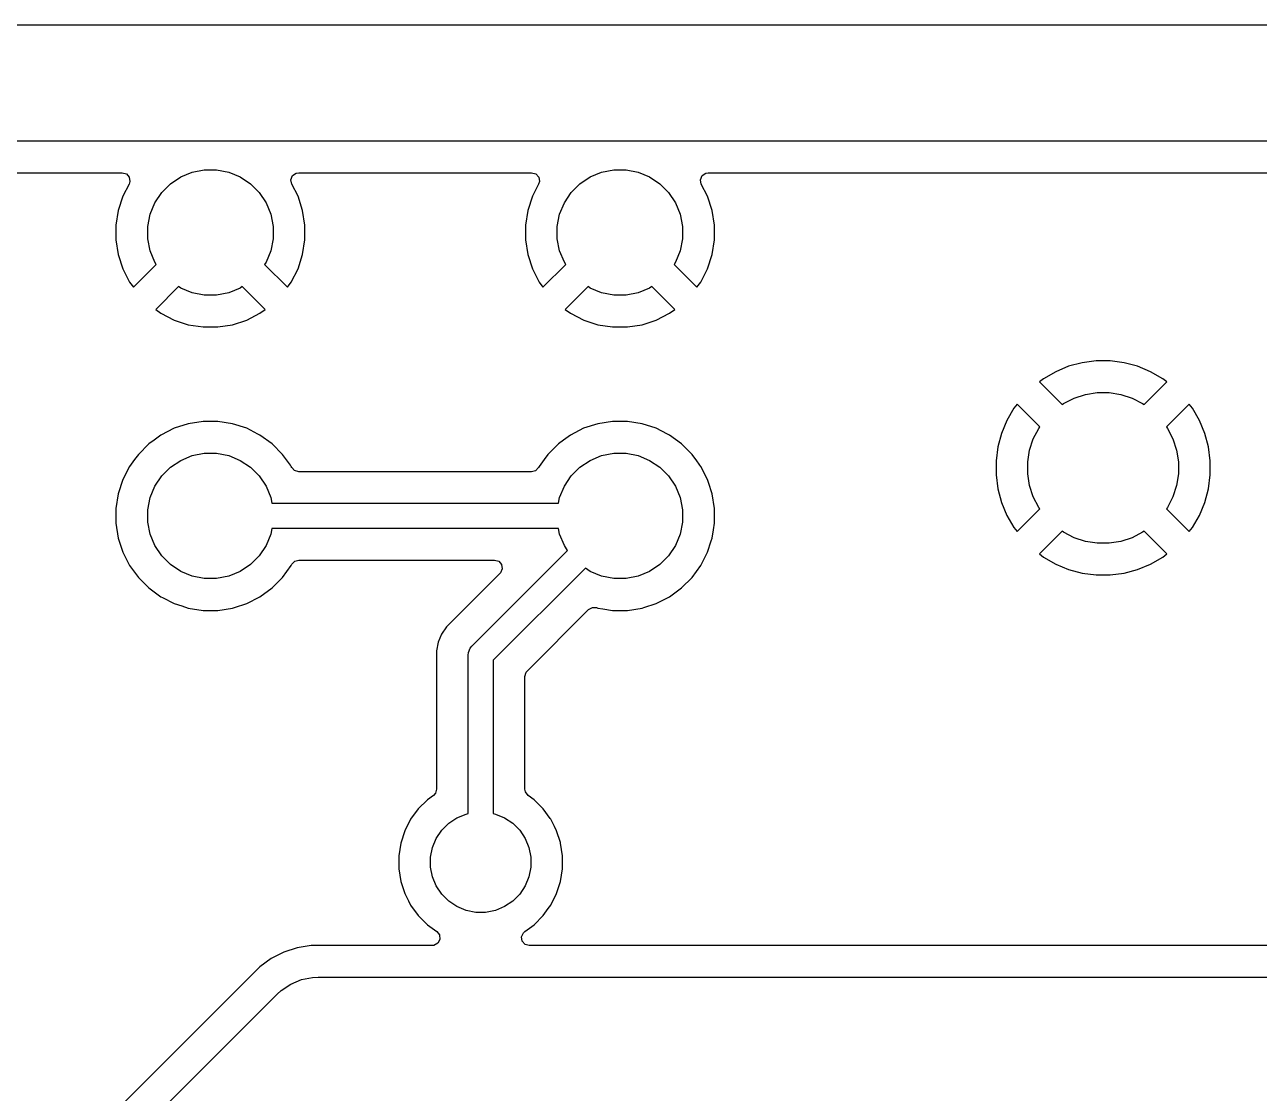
# Model space of a CAD drawing. Extents: x 3.9 to 7.62, y -4.5 to -1.2.
# Drawn here: x 5.378 to 6.149, y -1.887 to -1.218 of the extents above; entities that cross this region are included whole.
import ezdxf

# ---------------------------------------------------------------- set-up
doc = ezdxf.new("R2010")
doc.units = 0
doc.header["$MEASUREMENT"] = 0
doc.layers.add('BLACK', color=7, linetype='CONTINUOUS')

msp = doc.modelspace()

# ---------------------------------------------------------------- linework, layer by layer
at = {"layer": 'BLACK', "linetype": 'CONTINUOUS'}
for p, q in [((4.71175, -1.21846), (6.77365, -1.21846)), ((6.75856, -1.2913), (4.72684, -1.2913)), ((5.36005, -1.311), (5.43852, -1.311)), ((5.43852, -1.311), (5.44116, -1.31178)), ((5.47514, -1.3137), (5.48227, -1.31075)), ((5.48227, -1.31075), (5.48984, -1.30924)), ((5.48984, -1.30924), (5.49756, -1.30924)), ((5.49756, -1.30924), (5.50513, -1.31075)), ((5.50513, -1.31075), (5.51226, -1.3137)), ((5.54506, -1.31285), (5.5473, -1.31126)), ((5.5473, -1.31126), (5.54888, -1.311)), ((5.54888, -1.311), (5.69443, -1.311)), ((5.69443, -1.311), (5.69707, -1.31178)), ((5.73105, -1.3137), (5.73818, -1.31075)), ((5.73818, -1.31075), (5.74575, -1.30924)), ((5.74575, -1.30924), (5.75347, -1.30924)), ((5.75347, -1.30924), (5.76103, -1.31075)), ((5.76103, -1.31075), (5.76817, -1.3137)), ((5.80096, -1.31285), (5.80321, -1.31126)), ((5.80321, -1.31126), (5.80478, -1.311)), ((5.80478, -1.311), (6.67828, -1.311)), ((5.44287, -1.3181), (5.43897, -1.32576)), ((5.44116, -1.31178), (5.44296, -1.31386)), ((5.44335, -1.31658), (5.44287, -1.3181)), ((5.44296, -1.31386), (5.44335, -1.31658)), ((5.46327, -1.32345), (5.46872, -1.31799)), ((5.46872, -1.31799), (5.47514, -1.3137)), ((5.51226, -1.3137), (5.51868, -1.31799)), ((5.51868, -1.31799), (5.52413, -1.32345)), ((5.54402, -1.3154), (5.54506, -1.31285)), ((5.54453, -1.3181), (5.54402, -1.3154)), ((5.54843, -1.32576), (5.54453, -1.3181)), ((5.69878, -1.3181), (5.69488, -1.32576)), ((5.69707, -1.31178), (5.69887, -1.31386)), ((5.69926, -1.31658), (5.69878, -1.3181)), ((5.69887, -1.31386), (5.69926, -1.31658)), ((5.71917, -1.32345), (5.72463, -1.31799)), ((5.72463, -1.31799), (5.73105, -1.3137)), ((5.76817, -1.3137), (5.77458, -1.31799)), ((5.77458, -1.31799), (5.78004, -1.32345)), ((5.79993, -1.3154), (5.80096, -1.31285)), ((5.80044, -1.3181), (5.79993, -1.3154)), ((5.80433, -1.32576), (5.80044, -1.3181)), ((5.43897, -1.32576), (5.4361, -1.3346)), ((5.45898, -1.32987), (5.46327, -1.32345)), ((5.52413, -1.32345), (5.52842, -1.32987)), ((5.5513, -1.3346), (5.54843, -1.32576)), ((5.69488, -1.32576), (5.69201, -1.3346)), ((5.71488, -1.32987), (5.71917, -1.32345)), ((5.78004, -1.32345), (5.78433, -1.32987)), ((5.80721, -1.3346), (5.80433, -1.32576)), ((5.4361, -1.3346), (5.43465, -1.34378)), ((5.45603, -1.337), (5.45898, -1.32987)), ((5.52842, -1.32987), (5.53138, -1.337)), ((5.55276, -1.34378), (5.5513, -1.3346)), ((5.69201, -1.3346), (5.69055, -1.34378)), ((5.71193, -1.337), (5.71488, -1.32987)), ((5.78433, -1.32987), (5.78728, -1.337)), ((5.80866, -1.34378), (5.80721, -1.3346)), ((5.45452, -1.34457), (5.45603, -1.337)), ((5.53138, -1.337), (5.53288, -1.34457)), ((5.71043, -1.34457), (5.71193, -1.337)), ((5.78728, -1.337), (5.78879, -1.34457)), ((5.43465, -1.34378), (5.43465, -1.35307)), ((5.45452, -1.35228), (5.45452, -1.34457)), ((5.53288, -1.34457), (5.53288, -1.35228)), ((5.55276, -1.35307), (5.55276, -1.34378)), ((5.69055, -1.34378), (5.69055, -1.35307)), ((5.71043, -1.35228), (5.71043, -1.34457)), ((5.78879, -1.34457), (5.78879, -1.35228)), ((5.80866, -1.35307), (5.80866, -1.34378)), ((5.43465, -1.35307), (5.4361, -1.36225)), ((5.45603, -1.35985), (5.45452, -1.35228)), ((5.53288, -1.35228), (5.53138, -1.35985)), ((5.5513, -1.36225), (5.55276, -1.35307)), ((5.69055, -1.35307), (5.69201, -1.36225)), ((5.71193, -1.35985), (5.71043, -1.35228)), ((5.78879, -1.35228), (5.78728, -1.35985)), ((5.80721, -1.36225), (5.80866, -1.35307)), ((5.4361, -1.36225), (5.43897, -1.37109)), ((5.45898, -1.36698), (5.45603, -1.35985)), ((5.53138, -1.35985), (5.52842, -1.36698)), ((5.54843, -1.37109), (5.5513, -1.36225)), ((5.69201, -1.36225), (5.69488, -1.37109)), ((5.71488, -1.36698), (5.71193, -1.35985)), ((5.78728, -1.35985), (5.78433, -1.36698)), ((5.80433, -1.37109), (5.80721, -1.36225)), ((5.43897, -1.37109), (5.44319, -1.37938)), ((5.44556, -1.38264), (5.45988, -1.36833)), ((5.45988, -1.36833), (5.45898, -1.36698)), ((5.52842, -1.36698), (5.52752, -1.36833)), ((5.52752, -1.36833), (5.54184, -1.38264)), ((5.54421, -1.37938), (5.54843, -1.37109)), ((5.69488, -1.37109), (5.6991, -1.37938)), ((5.70147, -1.38264), (5.71578, -1.36833)), ((5.71578, -1.36833), (5.71488, -1.36698)), ((5.78433, -1.36698), (5.78343, -1.36833)), ((5.78343, -1.36833), (5.79774, -1.38264)), ((5.80011, -1.37938), (5.80433, -1.37109)), ((5.44319, -1.37938), (5.44556, -1.38264)), ((5.54184, -1.38264), (5.54421, -1.37938)), ((5.54421, -1.37938), (5.54421, -1.37938)), ((5.6991, -1.37938), (5.70147, -1.38264)), ((5.79774, -1.38264), (5.80011, -1.37938)), ((5.80011, -1.37938), (5.80011, -1.37938)), ((5.44556, -1.38264), (5.44556, -1.38264)), ((5.4738, -1.38225), (5.45948, -1.39656)), ((5.47514, -1.38315), (5.4738, -1.38225)), ((5.48227, -1.3861), (5.47514, -1.38315)), ((5.48984, -1.38761), (5.48227, -1.3861)), ((5.49756, -1.38761), (5.48984, -1.38761)), ((5.50513, -1.3861), (5.49756, -1.38761)), ((5.51226, -1.38315), (5.50513, -1.3861)), ((5.5136, -1.38225), (5.51226, -1.38315)), ((5.52792, -1.39656), (5.5136, -1.38225)), ((5.54184, -1.38264), (5.54184, -1.38264)), ((5.70147, -1.38264), (5.70147, -1.38264)), ((5.7297, -1.38225), (5.71539, -1.39656)), ((5.73105, -1.38315), (5.7297, -1.38225)), ((5.73818, -1.3861), (5.73105, -1.38315)), ((5.74575, -1.38761), (5.73818, -1.3861)), ((5.75347, -1.38761), (5.74575, -1.38761)), ((5.76103, -1.3861), (5.75347, -1.38761)), ((5.76817, -1.38315), (5.76103, -1.3861)), ((5.76951, -1.38225), (5.76817, -1.38315)), ((5.78382, -1.39656), (5.76951, -1.38225)), ((5.79774, -1.38264), (5.79774, -1.38264)), ((5.45948, -1.39656), (5.46275, -1.39893)), ((5.46275, -1.39893), (5.47103, -1.40315)), ((5.47103, -1.40315), (5.47987, -1.40603)), ((5.50753, -1.40603), (5.51637, -1.40315)), ((5.51637, -1.40315), (5.52465, -1.39893)), ((5.52465, -1.39893), (5.52792, -1.39656)), ((5.52465, -1.39893), (5.52465, -1.39893)), ((5.52792, -1.39656), (5.52792, -1.39656)), ((5.71539, -1.39656), (5.71865, -1.39893)), ((5.71865, -1.39893), (5.72694, -1.40315)), ((5.72694, -1.40315), (5.73578, -1.40603)), ((5.76343, -1.40603), (5.77228, -1.40315)), ((5.77228, -1.40315), (5.78056, -1.39893)), ((5.78056, -1.39893), (5.78382, -1.39656)), ((5.78056, -1.39893), (5.78056, -1.39893)), ((5.78382, -1.39656), (5.78382, -1.39656)), ((5.47987, -1.40603), (5.47987, -1.40603)), ((5.47987, -1.40603), (5.48905, -1.40748)), ((5.48905, -1.40748), (5.49835, -1.40748)), ((5.49835, -1.40748), (5.50753, -1.40603)), ((5.73578, -1.40603), (5.73578, -1.40603)), ((5.73578, -1.40603), (5.74496, -1.40748)), ((5.74496, -1.40748), (5.75425, -1.40748)), ((5.75425, -1.40748), (5.76343, -1.40603)), ((6.03001, -1.43206), (6.02191, -1.43542)), ((6.03849, -1.42979), (6.03001, -1.43206)), ((6.04719, -1.42864), (6.03849, -1.42979)), ((6.03849, -1.42979), (6.03849, -1.42979)), ((6.05596, -1.42864), (6.04719, -1.42864)), ((6.06466, -1.42979), (6.05596, -1.42864)), ((6.07313, -1.43206), (6.06466, -1.42979)), ((6.06466, -1.42979), (6.06466, -1.42979)), ((6.08124, -1.43542), (6.07313, -1.43206)), ((6.01431, -1.4398), (6.01172, -1.44179)), ((6.01172, -1.44179), (6.02592, -1.45599)), ((6.02191, -1.43542), (6.01431, -1.4398)), ((6.02191, -1.43542), (6.02191, -1.43542)), ((6.07723, -1.45599), (6.09143, -1.44179)), ((6.08884, -1.4398), (6.08124, -1.43542)), ((6.08124, -1.43542), (6.08124, -1.43542)), ((6.09143, -1.44179), (6.08884, -1.4398)), ((6.08884, -1.4398), (6.08884, -1.4398)), ((6.09143, -1.44179), (6.09143, -1.44179)), ((6.0335, -1.45192), (6.04055, -1.44963)), ((6.04055, -1.44963), (6.04787, -1.44847)), ((6.04787, -1.44847), (6.05528, -1.44847)), ((6.05528, -1.44847), (6.0626, -1.44963)), ((6.0626, -1.44963), (6.06965, -1.45192)), ((5.9978, -1.45571), (5.99581, -1.45831)), ((6.012, -1.46991), (5.9978, -1.45571)), ((6.02592, -1.45599), (6.02689, -1.45529)), ((6.02689, -1.45529), (6.0335, -1.45192)), ((6.06965, -1.45192), (6.07626, -1.45529)), ((6.07626, -1.45529), (6.07723, -1.45599)), ((6.10535, -1.45571), (6.09115, -1.46991)), ((6.10734, -1.45831), (6.10535, -1.45571)), ((6.10535, -1.45571), (6.10535, -1.45571)), ((5.99142, -1.46591), (5.98806, -1.47401)), ((5.99581, -1.45831), (5.99142, -1.4659)), ((5.99142, -1.4659), (5.99142, -1.46591)), ((6.11173, -1.4659), (6.10734, -1.45831)), ((6.11173, -1.46591), (6.11173, -1.4659)), ((6.11509, -1.47401), (6.11173, -1.46591)), ((5.47102, -1.47084), (5.46274, -1.47507)), ((5.47987, -1.46797), (5.47102, -1.47084)), ((5.48905, -1.46652), (5.47987, -1.46797)), ((5.49835, -1.46652), (5.48905, -1.46652)), ((5.48905, -1.46652), (5.48905, -1.46652)), ((5.50753, -1.46797), (5.49835, -1.46652)), ((5.49835, -1.46652), (5.49835, -1.46652)), ((5.51638, -1.47084), (5.50753, -1.46797)), ((5.52334, -1.47439), (5.51638, -1.47084)), ((5.72693, -1.47084), (5.71864, -1.47507)), ((5.73577, -1.46797), (5.72693, -1.47084)), ((5.74496, -1.46652), (5.73577, -1.46797)), ((5.75426, -1.46652), (5.74496, -1.46652)), ((5.74496, -1.46652), (5.74496, -1.46652)), ((5.76344, -1.46797), (5.75426, -1.46652)), ((5.75426, -1.46652), (5.75426, -1.46652)), ((5.77228, -1.47084), (5.76344, -1.46797)), ((5.77925, -1.47439), (5.77228, -1.47084)), ((6.00793, -1.47749), (6.01129, -1.47089)), ((6.01129, -1.47089), (6.012, -1.46991)), ((6.09115, -1.46991), (6.09186, -1.47089)), ((6.09186, -1.47089), (6.09522, -1.47749)), ((5.45522, -1.48053), (5.44864, -1.48711)), ((5.45845, -1.47818), (5.45522, -1.48053)), ((5.45522, -1.48053), (5.45522, -1.48053)), ((5.45522, -1.48053), (5.45522, -1.48053)), ((5.46274, -1.47507), (5.45845, -1.47818)), ((5.52466, -1.47507), (5.52334, -1.47439)), ((5.53219, -1.48053), (5.52466, -1.47507)), ((5.53876, -1.48711), (5.53219, -1.48053)), ((5.71112, -1.48053), (5.70455, -1.48711)), ((5.71435, -1.47818), (5.71112, -1.48053)), ((5.71112, -1.48053), (5.71112, -1.48053)), ((5.71112, -1.48053), (5.71112, -1.48053)), ((5.71864, -1.47507), (5.71435, -1.47818)), ((5.78057, -1.47507), (5.77925, -1.47439)), ((5.78809, -1.48053), (5.78057, -1.47507)), ((5.79467, -1.48711), (5.78809, -1.48053)), ((5.98806, -1.47401), (5.98579, -1.48249)), ((6.00564, -1.48454), (6.00793, -1.47749)), ((6.09522, -1.47749), (6.09751, -1.48454)), ((6.11736, -1.48249), (6.11509, -1.47401)), ((5.44864, -1.48711), (5.44629, -1.49034)), ((5.44864, -1.48711), (5.44864, -1.48711)), ((5.44864, -1.48711), (5.44864, -1.48711)), ((5.47514, -1.49087), (5.48227, -1.48792)), ((5.48227, -1.48792), (5.48984, -1.48641)), ((5.48984, -1.48641), (5.49756, -1.48641)), ((5.49756, -1.48641), (5.50513, -1.48792)), ((5.50513, -1.48792), (5.51226, -1.49087)), ((5.54369, -1.49389), (5.53876, -1.48711)), ((5.70455, -1.48711), (5.7022, -1.49034)), ((5.70455, -1.48711), (5.70455, -1.48711)), ((5.70455, -1.48711), (5.70455, -1.48711)), ((5.73105, -1.49087), (5.73818, -1.48792)), ((5.73818, -1.48792), (5.74575, -1.48641)), ((5.74575, -1.48641), (5.75347, -1.48641)), ((5.75347, -1.48641), (5.76103, -1.48792)), ((5.76103, -1.48792), (5.76817, -1.49087)), ((5.79763, -1.49118), (5.79467, -1.48711)), ((5.98579, -1.48249), (5.98465, -1.49118)), ((5.98579, -1.48249), (5.98579, -1.48249)), ((6.00448, -1.49186), (6.00564, -1.48454)), ((6.09751, -1.48454), (6.09867, -1.49186)), ((6.1185, -1.49118), (6.11736, -1.48249)), ((6.11736, -1.48249), (6.11736, -1.48249)), ((5.44318, -1.49463), (5.43895, -1.50291)), ((5.44629, -1.49034), (5.44318, -1.49463)), ((5.46327, -1.50061), (5.46872, -1.49516)), ((5.46872, -1.49516), (5.47514, -1.49087)), ((5.51226, -1.49087), (5.51868, -1.49516)), ((5.51868, -1.49516), (5.52413, -1.50061)), ((5.54423, -1.49463), (5.54369, -1.49389)), ((5.54459, -1.49535), (5.54423, -1.49463)), ((5.5463, -1.49724), (5.54459, -1.49535)), ((5.69872, -1.49535), (5.69683, -1.49735)), ((5.69908, -1.49463), (5.69872, -1.49535)), ((5.7022, -1.49034), (5.69908, -1.49463)), ((5.71917, -1.50061), (5.72463, -1.49516)), ((5.72463, -1.49516), (5.73105, -1.49087)), ((5.76817, -1.49087), (5.77458, -1.49516)), ((5.77458, -1.49516), (5.78004, -1.50061)), ((5.79911, -1.49322), (5.79763, -1.49118)), ((5.7996, -1.49389), (5.79911, -1.49322)), ((5.80013, -1.49463), (5.7996, -1.49389)), ((5.7996, -1.49389), (5.7996, -1.49389)), ((5.80435, -1.50291), (5.80013, -1.49463)), ((5.98465, -1.49118), (5.98465, -1.49996)), ((6.00448, -1.49928), (6.00448, -1.49186)), ((6.09867, -1.49186), (6.09867, -1.49928)), ((6.1185, -1.49996), (6.1185, -1.49118)), ((5.43895, -1.50291), (5.43608, -1.51176)), ((5.45898, -1.50703), (5.46327, -1.50061)), ((5.52413, -1.50061), (5.52842, -1.50703)), ((5.54894, -1.49801), (5.5463, -1.49724)), ((5.69437, -1.49801), (5.54894, -1.49801)), ((5.69683, -1.49735), (5.69437, -1.49801)), ((5.71488, -1.50703), (5.71917, -1.50061)), ((5.78004, -1.50061), (5.78433, -1.50703)), ((5.80495, -1.50476), (5.80435, -1.50291)), ((5.80435, -1.50291), (5.80435, -1.50291)), ((5.80435, -1.50291), (5.80435, -1.50291)), ((5.98465, -1.49996), (5.98579, -1.50866)), ((6.00564, -1.5066), (6.00448, -1.49928)), ((6.09867, -1.49928), (6.09751, -1.5066)), ((6.11736, -1.50866), (6.1185, -1.49996)), ((5.43608, -1.51176), (5.43463, -1.52094)), ((5.45603, -1.51416), (5.45898, -1.50703)), ((5.52842, -1.50703), (5.53138, -1.51416)), ((5.71193, -1.51416), (5.71488, -1.50703)), ((5.78433, -1.50703), (5.78728, -1.51416)), ((5.80723, -1.51176), (5.80495, -1.50476)), ((5.80868, -1.52094), (5.80723, -1.51176)), ((5.98579, -1.50866), (5.98579, -1.50866)), ((5.98579, -1.50866), (5.98806, -1.51713)), ((6.00793, -1.51365), (6.00564, -1.5066)), ((6.09751, -1.5066), (6.09522, -1.51365)), ((6.11509, -1.51713), (6.11736, -1.50866)), ((6.11736, -1.50866), (6.11736, -1.50866)), ((5.45452, -1.52173), (5.45603, -1.51416)), ((5.53138, -1.51416), (5.53208, -1.51772)), ((5.53208, -1.51772), (5.71122, -1.51772)), ((5.71122, -1.51772), (5.71193, -1.51416)), ((5.78728, -1.51416), (5.78879, -1.52173)), ((5.98806, -1.51713), (5.99142, -1.52524)), ((6.01129, -1.52026), (6.00793, -1.51365)), ((6.09522, -1.51365), (6.09186, -1.52026)), ((6.11173, -1.52524), (6.11509, -1.51713)), ((5.43463, -1.52094), (5.43463, -1.53024)), ((5.45452, -1.52945), (5.45452, -1.52173)), ((5.78879, -1.52173), (5.78879, -1.52945)), ((5.80868, -1.53024), (5.80868, -1.52094)), ((5.99142, -1.52524), (5.99142, -1.52524)), ((5.99142, -1.52524), (5.99581, -1.53283)), ((5.9978, -1.53543), (6.012, -1.52123)), ((6.012, -1.52123), (6.01129, -1.52026)), ((6.09186, -1.52026), (6.09115, -1.52123)), ((6.09115, -1.52123), (6.10535, -1.53543)), ((6.10734, -1.53283), (6.11173, -1.52524)), ((6.11173, -1.52524), (6.11173, -1.52524)), ((5.43463, -1.53024), (5.43608, -1.53942)), ((5.45603, -1.53702), (5.45452, -1.52945)), ((5.53208, -1.53346), (5.53138, -1.53702)), ((5.71122, -1.53346), (5.53208, -1.53346)), ((5.71193, -1.53702), (5.71122, -1.53346)), ((5.78879, -1.52945), (5.78728, -1.53702)), ((5.80723, -1.53942), (5.80805, -1.5342)), ((5.80805, -1.5342), (5.80868, -1.53024)), ((5.99581, -1.53283), (5.99581, -1.53283)), ((5.99581, -1.53283), (5.9978, -1.53543)), ((6.02592, -1.53515), (6.01172, -1.54935)), ((6.02689, -1.53585), (6.02592, -1.53515)), ((6.07723, -1.53515), (6.07626, -1.53585)), ((6.09143, -1.54935), (6.07723, -1.53515)), ((6.10535, -1.53543), (6.10734, -1.53283)), ((5.43608, -1.53942), (5.43895, -1.54827)), ((5.45898, -1.54415), (5.45603, -1.53702)), ((5.53138, -1.53702), (5.52842, -1.54415)), ((5.71488, -1.54415), (5.71193, -1.53702)), ((5.78728, -1.53702), (5.78433, -1.54415)), ((5.80435, -1.54827), (5.80666, -1.54118)), ((5.80666, -1.54118), (5.80723, -1.53942)), ((5.80723, -1.53942), (5.80723, -1.53942)), ((5.80723, -1.53942), (5.80723, -1.53942)), ((5.9978, -1.53543), (5.9978, -1.53543)), ((6.0335, -1.53922), (6.02689, -1.53585)), ((6.04055, -1.54151), (6.0335, -1.53922)), ((6.04787, -1.54267), (6.04055, -1.54151)), ((6.05528, -1.54267), (6.04787, -1.54267)), ((6.0626, -1.54151), (6.05528, -1.54267)), ((6.06965, -1.53922), (6.0626, -1.54151)), ((6.07626, -1.53585), (6.06965, -1.53922)), ((6.10535, -1.53543), (6.10535, -1.53543)), ((5.43895, -1.54827), (5.4421, -1.55444)), ((5.46327, -1.55057), (5.45898, -1.54415)), ((5.46872, -1.55602), (5.46327, -1.55057)), ((5.52413, -1.55057), (5.51868, -1.55602)), ((5.52842, -1.54415), (5.52413, -1.55057)), ((5.65703, -1.60703), (5.7169, -1.54716)), ((5.7169, -1.54716), (5.71488, -1.54415)), ((5.78004, -1.55057), (5.77458, -1.55602)), ((5.78433, -1.54415), (5.78004, -1.55057)), ((5.80013, -1.55655), (5.80435, -1.54827)), ((6.01172, -1.54935), (6.01172, -1.54935)), ((6.01172, -1.54935), (6.01431, -1.55134)), ((6.08884, -1.55134), (6.09143, -1.54935)), ((6.09143, -1.54935), (6.09143, -1.54935)), ((5.4421, -1.55444), (5.44318, -1.55655)), ((5.44318, -1.55655), (5.44864, -1.56408)), ((5.47514, -1.56031), (5.46872, -1.55602)), ((5.51868, -1.55602), (5.51226, -1.56031)), ((5.53876, -1.56408), (5.54423, -1.55655)), ((5.54423, -1.55655), (5.54459, -1.55583)), ((5.54459, -1.55583), (5.54648, -1.55383)), ((5.54648, -1.55383), (5.54894, -1.55317)), ((5.54894, -1.55317), (5.67124, -1.55317)), ((5.72803, -1.5583), (5.67047, -1.61586)), ((5.67124, -1.55317), (5.67388, -1.55394)), ((5.67388, -1.55394), (5.67568, -1.55602)), ((5.67568, -1.55602), (5.67607, -1.55875)), ((5.73105, -1.56031), (5.72803, -1.5583)), ((5.77458, -1.55602), (5.76817, -1.56031)), ((5.79467, -1.56408), (5.80013, -1.55655)), ((6.01431, -1.55134), (6.02191, -1.55573)), ((6.02191, -1.55573), (6.02191, -1.55573)), ((6.02191, -1.55573), (6.03001, -1.55908)), ((6.07313, -1.55908), (6.08124, -1.55573)), ((6.08124, -1.55573), (6.08884, -1.55134)), ((6.08124, -1.55573), (6.08124, -1.55573)), ((5.44864, -1.56408), (5.45522, -1.57065)), ((5.48227, -1.56327), (5.47514, -1.56031)), ((5.48984, -1.56477), (5.48227, -1.56327)), ((5.49756, -1.56477), (5.48984, -1.56477)), ((5.50513, -1.56327), (5.49756, -1.56477)), ((5.51226, -1.56031), (5.50513, -1.56327)), ((5.53219, -1.57065), (5.53876, -1.56408)), ((5.67469, -1.5615), (5.64118, -1.59502)), ((5.67493, -1.56125), (5.67469, -1.5615)), ((5.67607, -1.55875), (5.67493, -1.56125)), ((5.73818, -1.56327), (5.73105, -1.56031)), ((5.74575, -1.56477), (5.73818, -1.56327)), ((5.75347, -1.56477), (5.74575, -1.56477)), ((5.76103, -1.56327), (5.75347, -1.56477)), ((5.76817, -1.56031), (5.76103, -1.56327)), ((5.78809, -1.57065), (5.79467, -1.56408)), ((6.03001, -1.55908), (6.03849, -1.56135)), ((6.03849, -1.56135), (6.03849, -1.56135)), ((6.03849, -1.56135), (6.04719, -1.5625)), ((6.04719, -1.5625), (6.05596, -1.5625)), ((6.05596, -1.5625), (6.06466, -1.56135)), ((6.06466, -1.56135), (6.07313, -1.55908)), ((6.06466, -1.56135), (6.06466, -1.56135)), ((5.45522, -1.57065), (5.46274, -1.57612)), ((5.52466, -1.57612), (5.53219, -1.57065)), ((5.78057, -1.57612), (5.78809, -1.57065)), ((5.46274, -1.57612), (5.4637, -1.57661)), ((5.4637, -1.57661), (5.47102, -1.58034)), ((5.47102, -1.58034), (5.47102, -1.58034)), ((5.47102, -1.58034), (5.47102, -1.58034)), ((5.47102, -1.58034), (5.47576, -1.58188)), ((5.50869, -1.58283), (5.51638, -1.58034)), ((5.51638, -1.58034), (5.52466, -1.57612)), ((5.7646, -1.58283), (5.77228, -1.58034)), ((5.77228, -1.58034), (5.78057, -1.57612)), ((5.47576, -1.58188), (5.47987, -1.58321)), ((5.47987, -1.58321), (5.48905, -1.58467)), ((5.48905, -1.58467), (5.48905, -1.58467)), ((5.48905, -1.58467), (5.49835, -1.58467)), ((5.49835, -1.58467), (5.50753, -1.58321)), ((5.50753, -1.58321), (5.50869, -1.58283)), ((5.69161, -1.62259), (5.73005, -1.58415)), ((5.73005, -1.58415), (5.73246, -1.58283)), ((5.73246, -1.58283), (5.73501, -1.58296)), ((5.73501, -1.58296), (5.73577, -1.58321)), ((5.73577, -1.58321), (5.73888, -1.5837)), ((5.73888, -1.5837), (5.74496, -1.58467)), ((5.74496, -1.58467), (5.74496, -1.58467)), ((5.74496, -1.58467), (5.75426, -1.58467)), ((5.75426, -1.58467), (5.76344, -1.58321)), ((5.76344, -1.58321), (5.7646, -1.58283)), ((5.64118, -1.59502), (5.63816, -1.59954)), ((5.64118, -1.59502), (5.64118, -1.59502)), ((5.63608, -1.60455), (5.63502, -1.60988)), ((5.63816, -1.59954), (5.63608, -1.60455)), ((5.63608, -1.60455), (5.63608, -1.60455)), ((5.63502, -1.60988), (5.63502, -1.69639)), ((5.65472, -1.6126), (5.65488, -1.61106)), ((5.65488, -1.61106), (5.65605, -1.60822)), ((5.65605, -1.60822), (5.65703, -1.60703)), ((5.65472, -1.71173), (5.65472, -1.6126)), ((5.67047, -1.61586), (5.67047, -1.71173)), ((5.69018, -1.62604), (5.69095, -1.6234)), ((5.69018, -1.69639), (5.69018, -1.62604)), ((5.69095, -1.6234), (5.69161, -1.62259)), ((5.63502, -1.69639), (5.63424, -1.69903)), ((5.69051, -1.69816), (5.69018, -1.69639)), ((5.62924, -1.70307), (5.62354, -1.70877)), ((5.63301, -1.70034), (5.62924, -1.70307)), ((5.62924, -1.70307), (5.62924, -1.70307)), ((5.63424, -1.69903), (5.63301, -1.70034)), ((5.69219, -1.70034), (5.69051, -1.69816)), ((5.69595, -1.70307), (5.69219, -1.70034)), ((5.70165, -1.70877), (5.69595, -1.70307)), ((5.69595, -1.70307), (5.69595, -1.70307)), ((5.62354, -1.70877), (5.61881, -1.71529)), ((5.64775, -1.71435), (5.65346, -1.71199)), ((5.65346, -1.71199), (5.65472, -1.71173)), ((5.67047, -1.71173), (5.67174, -1.71199)), ((5.67174, -1.71199), (5.67745, -1.71435)), ((5.70608, -1.71487), (5.70165, -1.70877)), ((5.61881, -1.71529), (5.61515, -1.72247)), ((5.63825, -1.72215), (5.64262, -1.71778)), ((5.64262, -1.71778), (5.64775, -1.71435)), ((5.67745, -1.71435), (5.68258, -1.71778)), ((5.68258, -1.71778), (5.68695, -1.72215)), ((5.70639, -1.71529), (5.70608, -1.71487)), ((5.70872, -1.71987), (5.70639, -1.71529)), ((5.71005, -1.72247), (5.70872, -1.71987)), ((5.61515, -1.72247), (5.61266, -1.73014)), ((5.63246, -1.73298), (5.63482, -1.72728)), ((5.63482, -1.72728), (5.63825, -1.72215)), ((5.68695, -1.72215), (5.69038, -1.72728)), ((5.69038, -1.72728), (5.69274, -1.73298)), ((5.7124, -1.72972), (5.71005, -1.72247)), ((5.61266, -1.73014), (5.6114, -1.7381)), ((5.63125, -1.73904), (5.63246, -1.73298)), ((5.69274, -1.73298), (5.69394, -1.73904)), ((5.71254, -1.73014), (5.7124, -1.72972)), ((5.7138, -1.7381), (5.71254, -1.73014)), ((5.6114, -1.7381), (5.6114, -1.74616)), ((5.63125, -1.74521), (5.63125, -1.73904)), ((5.69394, -1.73904), (5.69394, -1.74521)), ((5.7138, -1.74616), (5.7138, -1.7381)), ((5.6114, -1.74616), (5.61266, -1.75412)), ((5.63246, -1.75127), (5.63125, -1.74521)), ((5.63482, -1.75697), (5.63246, -1.75127)), ((5.69274, -1.75127), (5.69038, -1.75697)), ((5.69394, -1.74521), (5.69274, -1.75127)), ((5.71254, -1.75412), (5.7138, -1.74616)), ((5.61266, -1.75412), (5.61515, -1.76178)), ((5.63825, -1.76211), (5.63482, -1.75697)), ((5.69038, -1.75697), (5.68695, -1.76211)), ((5.71005, -1.76178), (5.71254, -1.75412)), ((5.61515, -1.76178), (5.61745, -1.76629)), ((5.61745, -1.76629), (5.6186, -1.76856)), ((5.64262, -1.76647), (5.63825, -1.76211)), ((5.64775, -1.7699), (5.64262, -1.76647)), ((5.68258, -1.76647), (5.67745, -1.7699)), ((5.68695, -1.76211), (5.68258, -1.76647)), ((5.70639, -1.76896), (5.71005, -1.76178)), ((5.6186, -1.76856), (5.61881, -1.76896)), ((5.61881, -1.76896), (5.62354, -1.77548)), ((5.65346, -1.77227), (5.64775, -1.7699)), ((5.65951, -1.77347), (5.65346, -1.77227)), ((5.66569, -1.77347), (5.65951, -1.77347)), ((5.67174, -1.77227), (5.66569, -1.77347)), ((5.67745, -1.7699), (5.67174, -1.77227)), ((5.70165, -1.77548), (5.70481, -1.77113)), ((5.70481, -1.77113), (5.70639, -1.76896)), ((5.62354, -1.77548), (5.62354, -1.77548)), ((5.62354, -1.77548), (5.62924, -1.78118)), ((5.62924, -1.78118), (5.63511, -1.78544)), ((5.69009, -1.78544), (5.69595, -1.78118)), ((5.69595, -1.78118), (5.70165, -1.77548)), ((5.70165, -1.77548), (5.70165, -1.77548)), ((5.70165, -1.77548), (5.70165, -1.77548)), ((5.63511, -1.78544), (5.63679, -1.78762)), ((5.63679, -1.78762), (5.63702, -1.79036)), ((5.68813, -1.78869), (5.68927, -1.78619)), ((5.68852, -1.79142), (5.68813, -1.78869)), ((5.68927, -1.78619), (5.69009, -1.78544)), ((5.54795, -1.79565), (5.53955, -1.79838)), ((5.55668, -1.79427), (5.54795, -1.79565)), ((5.63224, -1.79427), (5.55668, -1.79427)), ((5.63334, -1.79414), (5.63224, -1.79427)), ((5.63574, -1.79279), (5.63334, -1.79414)), ((5.63702, -1.79036), (5.63574, -1.79279)), ((5.69032, -1.7935), (5.68852, -1.79142)), ((5.69296, -1.79427), (5.69032, -1.7935)), ((6.46095, -1.79427), (5.69296, -1.79427)), ((5.53168, -1.80239), (5.52453, -1.80759)), ((5.53955, -1.79838), (5.53168, -1.80239)), ((5.52453, -1.80759), (5.51829, -1.81383)), ((5.52453, -1.80759), (5.52453, -1.80759)), ((5.51829, -1.81383), (5.39104, -1.94108)), ((5.53799, -1.82224), (5.54393, -1.81828)), ((5.54393, -1.81828), (5.55052, -1.81554)), ((5.55052, -1.81554), (5.55752, -1.81415)), ((5.55752, -1.81415), (5.56109, -1.81398)), ((5.56109, -1.81398), (6.47114, -1.81398)), ((5.39777, -1.96221), (5.53534, -1.82464)), ((5.53534, -1.82464), (5.53799, -1.82224))]:
    msp.add_line(p, q, dxfattribs=at)

doc.saveas('drawing.dxf')
